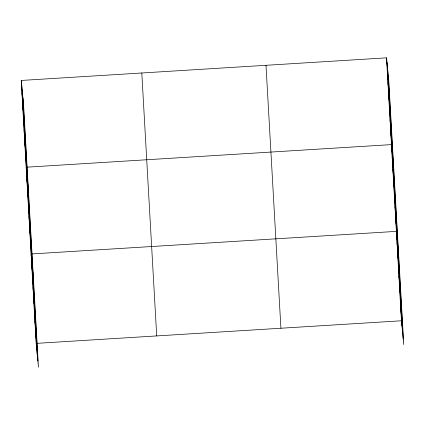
<?xml version="1.0" encoding="UTF-8"?>
<svg xmlns="http://www.w3.org/2000/svg" width="425" height="425" viewBox="0 0 425 425"><rect width="100%" height="100%" fill="white"/><g stroke="black" fill="none" stroke-linecap="round" stroke-linejoin="round"><path stroke-width="0.64" d="M21.25 80.447L23.54 104.226L38.457 367.163L36.173 343.384L21.25 80.447L386.543 57.837L388.827 81.616L403.75 344.553L401.46 320.774L386.543 57.837M36.173 343.384L401.46 320.774M387.244 70.231L387.717 75.14M387.945 82.625L388.418 87.539M388.652 95.025L389.125 99.933M389.353 107.419L389.826 112.328M390.06 119.813L390.533 124.727M390.761 132.212L391.234 137.121M393.752 168.385L391.462 144.606L26.175 167.216L28.464 190.995M392.169 157L392.642 161.914M392.87 169.4L393.343 174.308M393.577 181.794L394.049 186.702M394.278 194.188L394.751 199.097M394.979 206.582L395.452 211.496M395.686 218.981L396.158 223.89M398.677 255.154L396.387 231.375L31.099 253.985L33.389 277.764M397.019 242.553L397.492 247.462M397.657 253.725L398.129 258.634M398.289 264.902L398.762 269.811M398.926 276.075L399.399 280.983M399.558 287.252L400.031 292.161M400.191 298.424L400.663 303.333M400.828 309.602L401.301 314.511M21.951 92.841L22.424 97.755M22.658 105.241L23.131 110.149M23.359 117.635L23.832 122.543M24.066 130.029L24.538 134.943M24.767 142.428L25.24 147.337M25.468 154.822L25.941 159.731M26.876 179.61L27.349 184.524M27.582 192.01L28.055 196.918M28.284 204.404L28.757 209.312M28.985 216.798L29.458 221.712M29.692 229.197L30.164 234.106M30.393 241.591L30.866 246.5M31.732 265.163L32.204 270.072M32.364 276.335L32.837 281.249M33.001 287.513L33.474 292.421M33.633 298.685L34.106 303.599M34.266 309.862L34.738 314.771M34.903 321.034L35.376 325.948M35.535 332.212L36.008 337.121M388.232 75.39L403.15 338.327M387.611 68.972L402.533 331.909M387.016 62.746L401.933 325.683M265.997 65.296L280.914 328.238M141.796 72.983L156.713 335.925M22.939 98L37.862 360.937M22.323 91.582L37.241 354.524M21.723 85.356L36.646 348.298"/></g></svg>
